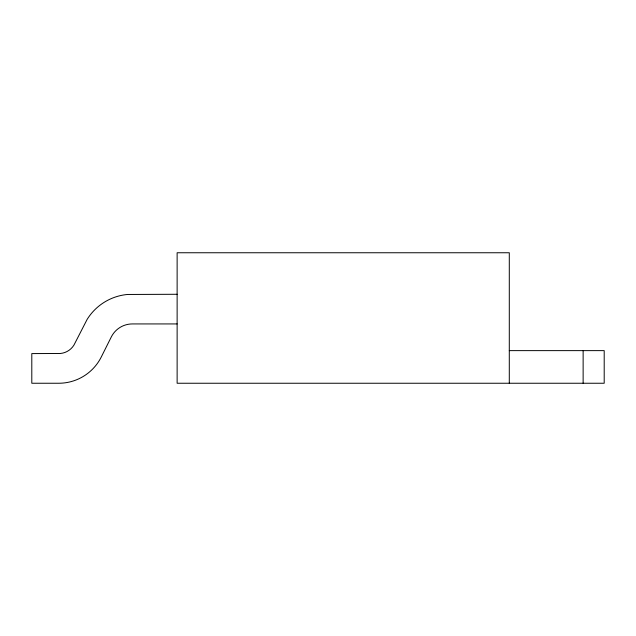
<?xml version="1.0" encoding="UTF-8"?>
<svg xmlns="http://www.w3.org/2000/svg" width="636" height="636" viewBox="0 0 636 636"><rect width="100%" height="100%" fill="white"/><g stroke="black" fill="none" stroke-linecap="round" stroke-linejoin="round"><path stroke-width="0.95" d="M177.126 294.277L127.47 294.468A53.265 53.265 0 0 0 87.132 319.399L73.935 345.11A17.88 17.88 0 0 1 60.396 353.481L31.8 353.592L31.8 383.246L58.751 383.246A47.573 47.573 0 0 0 101.299 356.947L111.292 336.961A23.572 23.572 0 0 1 132.375 323.931L177.126 323.931M509.293 350.627L604.2 350.627L604.2 383.246L177.126 383.246L177.126 252.754L509.293 252.754L509.293 383.246M583.133 350.627L583.133 383.246"/></g></svg>
